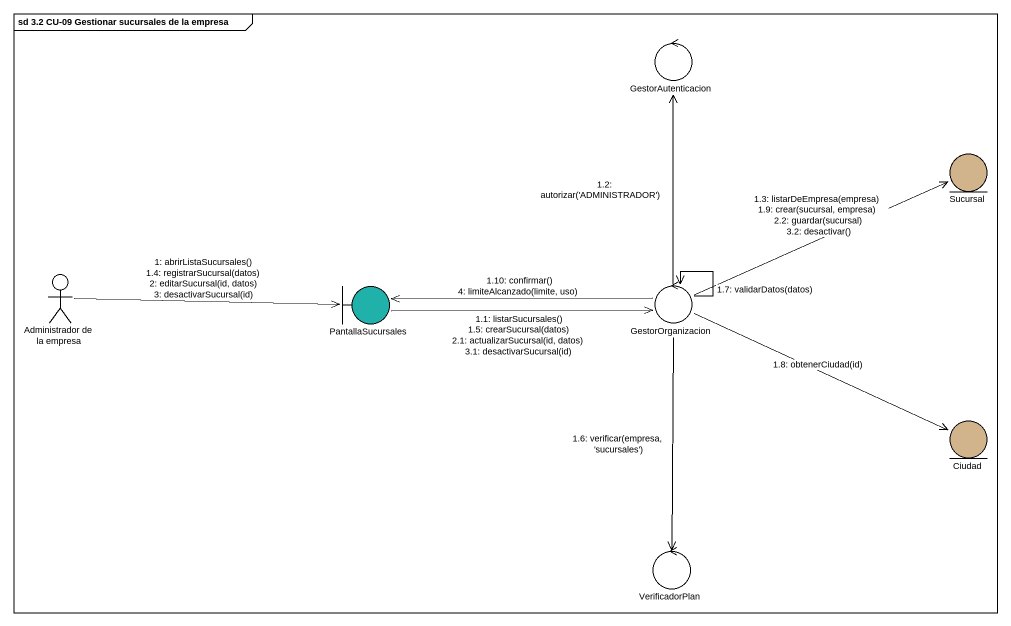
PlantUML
@startuml
mainframe sd 3.2 CU-09 Gestionar sucursales de la empresa
control GestorAutenticacion
entity Sucursal #D2B48C
actor "Administrador de la empresa" as Administrador_de_la_empresa
boundary PantallaSucursales #20B2AA
control GestorOrganizacion
entity Ciudad #D2B48C
control VerificadorPlan
Administrador_de_la_empresa -right-> PantallaSucursales : 1: abrirListaSucursales()\n1.4: registrarSucursal(datos)\n2: editarSucursal(id, datos)\n3: desactivarSucursal(id)
PantallaSucursales -right-> GestorOrganizacion : 1.1: listarSucursales()\n1.5: crearSucursal(datos)\n2.1: actualizarSucursal(id, datos)\n3.1: desactivarSucursal(id)
GestorOrganizacion -up-> GestorAutenticacion : 1.2: autorizar('ADMINISTRADOR')
GestorOrganizacion -right-> Sucursal : 1.3: listarDeEmpresa(empresa)\n1.9: crear(sucursal, empresa)\n2.2: guardar(sucursal)\n3.2: desactivar()
GestorOrganizacion --> VerificadorPlan : 1.6: verificar(empresa, 'sucursales')
GestorOrganizacion --> GestorOrganizacion : 1.7: validarDatos(datos)
GestorOrganizacion -right-> Ciudad : 1.8: obtenerCiudad(id)
GestorOrganizacion -left-> PantallaSucursales : 1.10: confirmar()\n4: limiteAlcanzado(limite, uso)
@enduml
